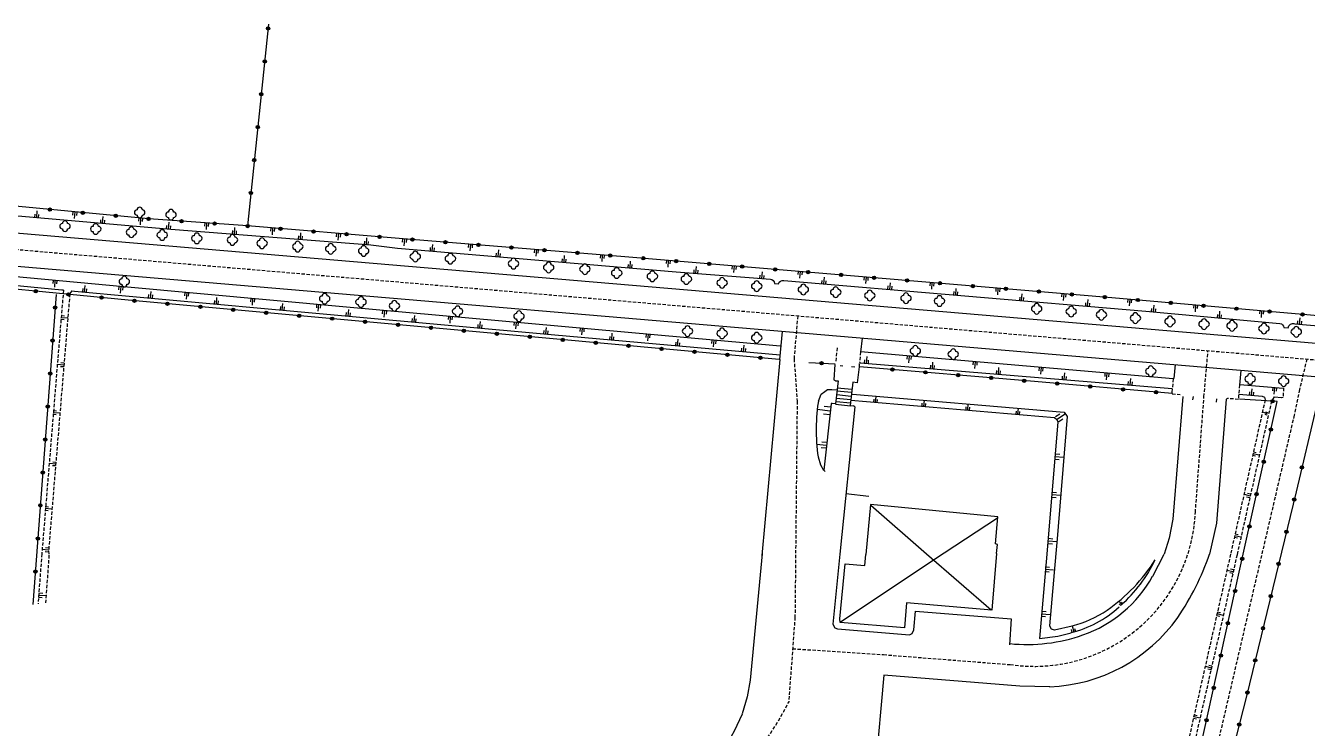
# Model space of a CAD drawing. Header units: millimetres. Extents: x 116000 to 117000, y 128339 to 129000.
# Drawn here: x 116152.8 to 116346.5, y 128643.6 to 128749.8 of the extents above; entities that cross this region are included whole.
import ezdxf

# ---------------------------------------------------------------- set-up
doc = ezdxf.new("R2010")
doc.units = ezdxf.units.MM
doc.linetypes.add('DASHED', pattern=[0.75, 0.5, -0.25])
for name, color, linetype in [('W0001', 6, 'DASHED'), ('W0008', 7, 'CONTINUOUS'), ('W0100', 7, 'CONTINUOUS'), ('W0112', 1, 'DASHED'), ('W0211', 2, 'CONTINUOUS'), ('W0300', 7, 'CONTINUOUS'), ('W0322', 7, 'CONTINUOUS'), ('W0989', 7, 'CONTINUOUS')]:
    doc.layers.add(name, color=color, linetype=linetype)

msp = doc.modelspace()

# ---------------------------------------------------------------- linework, layer by layer
at = {"layer": 'W0001'}
for points in [[(116147.44, 128716.31), (116155.6, 128715.6), (116250.5, 128707.54), (116358.73, 128698.35)], [(116346.41, 128699.4), (116345.31, 128694.8), (116344.5, 128690.92), (116331.09, 128633.36), (116317.88, 128564.81), (116316.04, 128554.77)]]:
    msp.add_lwpolyline(points, dxfattribs=at)
for points in [[(116269.46, 128705.93), (116268.91, 128699.44), (116269.38, 128693.04), (116269.05, 128660.4), (116268.1, 128647.56, -0.145877), (116250.69, 128629.11), (116214.41, 128598.28, 0.195046), (116208.7, 128585.93), (116200.3, 128500)], [(116268.69, 128655.63), (116282.42, 128654.73), (116301.59, 128653.23, 0.444943), (116329.57, 128676.24), (116330.87, 128693.7), (116331.48, 128700.67)]]:
    msp.add_lwpolyline(points, format="xyb", dxfattribs=at)
at = {"layer": 'W0008'}
for points in [[(116050.92, 128731.28), (116059.23, 128729.87), (116112.99, 128722.16), (116129.85, 128720.29), (116464.81, 128691.9), (116478.78, 128690.87), (116488.34, 128690.62), (116496.15, 128690.77), (116500, 128691.05)], [(116043.82, 128727.93), (116054.76, 128725.6), (116070.63, 128723.2), (116105.97, 128718.03), (116116.51, 128716.68), (116123.75, 128715.98), (116126.77, 128715.82), (116147.28, 128713.81), (116474.5, 128685.97)], [(116267.14, 128703.56), (116266.72, 128699.31)], [(116279.19, 128702.55), (116278.97, 128700.45)], [(116266.77, 128699.31), (116264.05, 128669.72)], [(116275.1, 128698.58), (116274.91, 128696.28), (116275.24, 128696.12)], [(116278.76, 128698.23), (116278.47, 128695.82)], [(116326.34, 128696.47), (116326.56, 128698.59)], [(116336.43, 128697.66), (116336.22, 128695.47)], [(116327.66, 128693.76), (116326.18, 128675.18), (116325.6, 128672.32), (116324.84, 128669.92)], [(116334.48, 128693.44), (116334.23, 128693.36), (116332.74, 128674.6), (116331.72, 128669.92)], [(116277.88, 128692.36), (116278.08, 128692.16), (116275.82, 128669.89)], [(116264.07, 128669.98), (116262.3, 128650.87), (116261.85, 128648.37), (116261.09, 128645.78)], [(116323.16, 128666.59), (116324.84, 128669.92)], [(116275.82, 128669.89), (116274.79, 128659.35), (116275.1, 128658.79), (116275.5, 128658.61), (116286.35, 128657.75), (116286.75, 128657.95), (116287.01, 128658.49), (116287.26, 128661.28), (116301.73, 128660.12), (116301.46, 128656.22)], [(116307.55, 128649.89), (116303.04, 128649.96), (116282.49, 128651.64), (116281.22, 128637.65)]]:
    msp.add_lwpolyline(points, dxfattribs=at)
for centre, radius, start, end in [((116293.33, 128683.19), 40.61, 325.784, 340.9288), ((116306.19, 128675.95), 19.33, 289.2571, 331.083), ((116306.58, 128674.78), 24.93, 272.2149, 324.6444), ((116304.12, 128681.82), 25.55, 264.2379, 289.2995), ((116230.42, 128658.56), 33.23, 311.4458, 337.432)]:
    msp.add_arc(centre, radius, start, end, dxfattribs=at)
at = {"layer": 'W0100'}
for points in [[(116275.2, 128696.13), (116275.56, 128696.13), (116275.2, 128692.64)], [(116278.43, 128695.82), (116277.79, 128695.88), (116277.41, 128692.39), (116277.9, 128692.32)], [(116277.5, 128693.25), (116275.28, 128693.46)], [(116275.36, 128694.02), (116277.55, 128693.81)], [(116277.62, 128694.32), (116275.39, 128694.53)], [(116275.45, 128695.03), (116277.67, 128694.83)], [(116275.2, 128692.64), (116274.63, 128692.69)], [(116275.2, 128692.6), (116277.45, 128692.34)], [(116275.26, 128693), (116277.45, 128692.79)], [(116299.52, 128670.03), (116299.64, 128671.38), (116299.36, 128671.47), (116299.73, 128675.55), (116280.49, 128677.43), (116279.74, 128669.88)], [(116280.53, 128677.32), (116288.91, 128669.96)], [(116299.68, 128675.34), (116291.58, 128670.07)], [(116299.53, 128670.03), (116298.79, 128661.44), (116285.93, 128662.56), (116285.6, 128658.76), (116275.86, 128659.61), (116275.85, 128660.12), (116276.63, 128668.45), (116279.63, 128668.19), (116279.74, 128669.88)], [(116291.58, 128670.05), (116275.92, 128659.64)], [(116288.92, 128669.96), (116298.72, 128661.51)]]:
    msp.add_lwpolyline(points, dxfattribs=at)
at = {"layer": 'W0112'}
for points in [[(116158.48, 128709.82), (116155.21, 128669.97)], [(116159.74, 128709.7), (116159.44, 128709.24), (116156.23, 128670.37)], [(116275.41, 128701.09), (116275.22, 128699.09)], [(116278.95, 128700.48), (116278.8, 128698.86)], [(116275.86, 128698.42), (116276.28, 128698.35)], [(116277.59, 128698.26), (116278.21, 128698.2)], [(116278.79, 128698.24), (116278.8, 128698.86)], [(116326.21, 128696.39), (116326.01, 128694.32)], [(116336.23, 128695.5), (116336.06, 128693.34)], [(116325.99, 128694.35), (116326.05, 128694.14), (116327.46, 128694.02)], [(116329.22, 128693.72), (116329.13, 128693.15)], [(116332.76, 128693.4), (116332.68, 128692.77)], [(116336.09, 128693.31), (116334.44, 128693.43)], [(116339.67, 128693.8), (116340.02, 128693.65), (116340.11, 128693.22), (116334.88, 128669.88)], [(116341.49, 128693.68), (116341.08, 128693.05), (116335.87, 128669.82)], [(116342.9, 128695.06), (116342.82, 128693.57), (116342.6, 128693.55)], [(116155.21, 128669.97), (116154.64, 128662.4)], [(116156.24, 128670.42), (116156.3, 128669.77), (116155.78, 128662.46)], [(116335.87, 128669.82), (116327.81, 128634.27), (116320.42, 128629.73)], [(116334.88, 128669.89), (116326.99, 128635), (116320.89, 128631.24)]]:
    msp.add_lwpolyline(points, dxfattribs=at)
at = {"layer": 'W0211'}
for p, q in [((116154.14, 128721.3), (116154.1, 128720.8)), ((116154.47, 128721.78), (116154.39, 128720.78)), ((116154.72, 128721.25), (116154.68, 128720.75)), ((116159.91, 128721.16), (116159.96, 128721.66)), ((116160.15, 128720.64), (116160.25, 128721.63)), ((116160.49, 128721.11), (116160.54, 128721.6)), ((116164.11, 128720.45), (116164.06, 128719.95)), ((116164.44, 128720.92), (116164.35, 128719.92)), ((116164.68, 128720.4), (116164.64, 128719.9)), ((116169.87, 128720.22), (116169.92, 128720.72)), ((116170.11, 128719.7), (116170.2, 128720.69)), ((116170.44, 128720.17), (116170.49, 128720.66)), ((116174.07, 128719.59), (116174.03, 128719.09)), ((116174.4, 128720.06), (116174.32, 128719.07)), ((116174.65, 128719.54), (116174.6, 128719.04)), ((116179.85, 128719.47), (116179.89, 128719.97)), ((116180.1, 128718.95), (116180.18, 128719.95)), ((116180.43, 128719.43), (116180.46, 128719.93)), ((116184.04, 128718.8), (116184, 128718.3)), ((116184.36, 128719.27), (116184.28, 128718.27)), ((116184.61, 128718.75), (116184.57, 128718.25)), ((116189.82, 128718.71), (116189.86, 128719.21)), ((116190.06, 128718.19), (116190.15, 128719.19)), ((116190.39, 128718.66), (116190.44, 128719.16)), ((116194.33, 128718.48), (116194.25, 128717.49)), ((116199.78, 128717.88), (116199.83, 128718.38)), ((116200.03, 128717.36), (116200.11, 128718.36)), ((116194, 128718.01), (116193.97, 128717.51)), ((116194.58, 128717.96), (116194.54, 128717.46)), ((116200.36, 128717.83), (116200.4, 128718.33)), ((116203.97, 128717.22), (116203.93, 128716.72)), ((116204.3, 128717.7), (116204.22, 128716.7)), ((116204.55, 128717.18), (116204.51, 128716.68)), ((116209.75, 128717.05), (116209.79, 128717.55)), ((116210, 128716.53), (116210.08, 128717.53)), ((116210.33, 128717.01), (116210.37, 128717.51)), ((116214.26, 128716.72), (116214.17, 128715.73)), ((116219.72, 128716.25), (116219.76, 128716.75)), ((116219.97, 128715.73), (116220.05, 128716.73)), ((116220.29, 128716.21), (116220.33, 128716.71)), ((116213.93, 128716.25), (116213.89, 128715.75)), ((116214.5, 128716.2), (116214.46, 128715.7)), ((116223.89, 128715.4), (116223.85, 128714.91)), ((116224.22, 128715.88), (116224.14, 128714.88)), ((116224.47, 128715.36), (116224.43, 128714.86)), ((116229.69, 128715.45), (116229.73, 128715.95)), ((116229.93, 128714.93), (116230.01, 128715.93)), ((116230.26, 128715.41), (116230.3, 128715.9)), ((116233.86, 128714.56), (116233.81, 128714.06)), ((116234.19, 128715.03), (116234.1, 128714.04)), ((116234.43, 128714.51), (116234.39, 128714.01)), ((116239.65, 128714.65), (116239.69, 128715.15)), ((116239.9, 128714.13), (116239.98, 128715.13)), ((116240.23, 128714.61), (116240.27, 128715.1)), ((116243.82, 128713.71), (116243.78, 128713.21)), ((116244.15, 128714.19), (116244.07, 128713.19)), ((116244.4, 128713.66), (116244.35, 128713.17)), ((116249.62, 128713.83), (116249.66, 128714.33)), ((116249.86, 128713.3), (116249.95, 128714.3)), ((116250.19, 128713.78), (116250.24, 128714.28)), ((116253.78, 128712.88), (116253.74, 128712.38)), ((116254.11, 128713.36), (116254.03, 128712.36)), ((116254.36, 128712.83), (116254.32, 128712.34)), ((116259.58, 128712.99), (116259.63, 128713.49)), ((116259.83, 128712.47), (116259.91, 128713.46)), ((116260.16, 128712.94), (116260.2, 128713.44)), ((116264.08, 128712.56), (116264, 128711.56)), ((116269.55, 128712.15), (116269.59, 128712.65)), ((116269.79, 128711.63), (116269.88, 128712.62)), ((116270.12, 128712.1), (116270.17, 128712.6)), ((116156.92, 128710.79), (116156.97, 128711.29)), ((116157.16, 128710.27), (116157.25, 128711.26)), ((116157.5, 128710.74), (116157.54, 128711.24)), ((116263.75, 128712.08), (116263.71, 128711.59)), ((116264.33, 128712.04), (116264.29, 128711.54)), ((116273.13, 128711.29), (116273.08, 128710.79)), ((116273.46, 128711.76), (116273.37, 128710.76)), ((116273.7, 128711.24), (116273.66, 128710.74)), ((116279.51, 128711.31), (116279.55, 128711.81)), ((116279.76, 128710.79), (116279.84, 128711.78)), ((116280.09, 128711.26), (116280.13, 128711.76)), ((116283.42, 128710.91), (116283.34, 128709.92)), ((116289.48, 128710.47), (116289.52, 128710.97)), ((116289.72, 128709.95), (116289.81, 128710.95)), ((116290.05, 128710.42), (116290.09, 128710.92)), ((116161.39, 128710.04), (116161.34, 128709.55)), ((116161.72, 128710.52), (116161.63, 128709.52)), ((116161.96, 128709.99), (116161.92, 128709.49)), ((116166.88, 128709.87), (116166.92, 128710.37)), ((116167.12, 128709.34), (116167.21, 128710.34)), ((116167.45, 128709.82), (116167.5, 128710.31)), ((116171.35, 128709.14), (116171.3, 128708.64)), ((116171.68, 128709.61), (116171.59, 128708.62)), ((116171.92, 128709.09), (116171.88, 128708.59)), ((116176.84, 128708.96), (116176.88, 128709.46)), ((116177.08, 128708.44), (116177.17, 128709.43)), ((116177.41, 128708.91), (116177.46, 128709.41)), ((116181.64, 128708.71), (116181.55, 128707.71)), ((116283.09, 128710.44), (116283.05, 128709.94)), ((116283.67, 128710.39), (116283.62, 128709.89)), ((116293.05, 128709.6), (116293.01, 128709.1)), ((116293.38, 128710.07), (116293.3, 128709.07)), ((116293.63, 128709.55), (116293.59, 128709.05)), ((116299.44, 128709.63), (116299.48, 128710.13)), ((116299.69, 128709.11), (116299.77, 128710.11)), ((116300.02, 128709.58), (116300.06, 128710.08)), ((116303.02, 128708.75), (116302.98, 128708.25)), ((116303.35, 128709.23), (116303.26, 128708.23)), ((116303.59, 128708.7), (116303.55, 128708.2)), ((116309.41, 128708.79), (116309.45, 128709.29)), ((116309.65, 128708.27), (116309.74, 128709.27)), ((116309.98, 128708.75), (116310.02, 128709.24)), ((116181.31, 128708.24), (116181.26, 128707.74)), ((116181.88, 128708.18), (116181.84, 128707.69)), ((116186.8, 128708.06), (116186.84, 128708.56)), ((116187.04, 128707.53), (116187.13, 128708.53)), ((116187.37, 128708.01), (116187.42, 128708.5)), ((116191.27, 128707.33), (116191.22, 128706.83)), ((116191.6, 128707.8), (116191.51, 128706.81)), ((116191.84, 128707.28), (116191.8, 128706.78)), ((116196.76, 128707.15), (116196.8, 128707.65)), ((116197, 128706.63), (116197.09, 128707.63)), ((116197.33, 128707.1), (116197.38, 128707.6)), ((116201.56, 128706.9), (116201.47, 128705.9)), ((116206.72, 128706.25), (116206.76, 128706.75)), ((116206.96, 128705.73), (116207.05, 128706.73)), ((116312.98, 128707.91), (116312.94, 128707.41)), ((116313.31, 128708.38), (116313.23, 128707.38)), ((116313.56, 128707.86), (116313.52, 128707.36)), ((116319.37, 128707.95), (116319.41, 128708.45)), ((116319.61, 128707.42), (116319.7, 128708.42)), ((116319.94, 128707.9), (116319.99, 128708.4)), ((116322.95, 128707.06), (116322.9, 128706.56)), ((116323.28, 128707.53), (116323.19, 128706.53)), ((116323.52, 128707), (116323.48, 128706.51)), ((116329.33, 128707.08), (116329.38, 128707.58)), ((116329.58, 128706.55), (116329.66, 128707.55)), ((116329.91, 128707.03), (116329.95, 128707.53)), ((116158.61, 128705.31), (116158.11, 128705.36)), ((116159.14, 128705.56), (116158.13, 128705.65)), ((116158.66, 128705.9), (116158.15, 128705.94)), ((116201.22, 128706.43), (116201.18, 128705.93)), ((116201.8, 128706.37), (116201.75, 128705.88)), ((116207.29, 128706.2), (116207.34, 128706.7)), ((116211.18, 128705.52), (116211.14, 128705.02)), ((116211.52, 128705.99), (116211.43, 128705)), ((116211.76, 128705.47), (116211.71, 128704.97)), ((116216.68, 128705.36), (116216.72, 128705.85)), ((116216.92, 128704.83), (116217.01, 128705.83)), ((116217.25, 128705.3), (116217.3, 128705.8)), ((116221.48, 128705.09), (116221.39, 128704.09)), ((116226.63, 128704.46), (116226.68, 128704.96)), ((116226.88, 128703.94), (116226.97, 128704.93)), ((116227.21, 128704.41), (116227.25, 128704.91)), ((116332.91, 128706.14), (116332.86, 128705.64)), ((116333.24, 128706.61), (116333.15, 128705.62)), ((116333.48, 128706.09), (116333.44, 128705.59)), ((116339.29, 128706.21), (116339.34, 128706.71)), ((116339.54, 128705.68), (116339.62, 128706.68)), ((116339.87, 128706.16), (116339.91, 128706.65)), ((116345.02, 128705.18), (116344.97, 128704.69)), ((116345.36, 128705.65), (116345.26, 128704.66)), ((116345.6, 128705.12), (116345.55, 128704.63)), ((116221.14, 128704.62), (116221.1, 128704.12)), ((116221.72, 128704.56), (116221.67, 128704.07)), ((116231.1, 128703.71), (116231.06, 128703.21)), ((116231.43, 128704.18), (116231.34, 128703.19)), ((116231.68, 128703.66), (116231.63, 128703.16)), ((116236.59, 128703.56), (116236.64, 128704.06)), ((116236.84, 128703.04), (116236.93, 128704.03)), ((116237.17, 128703.51), (116237.21, 128704.01)), ((116241.39, 128703.29), (116241.3, 128702.29)), ((116246.55, 128702.66), (116246.6, 128703.16)), ((116246.8, 128702.14), (116246.89, 128703.14)), ((116247.13, 128702.61), (116247.17, 128703.11)), ((116241.06, 128702.82), (116241.02, 128702.32)), ((116241.64, 128702.77), (116241.59, 128702.27)), ((116251.02, 128701.93), (116250.98, 128701.43)), ((116251.35, 128702.4), (116251.26, 128701.4)), ((116251.6, 128701.87), (116251.55, 128701.38)), ((116256.51, 128701.77), (116256.56, 128702.27)), ((116256.76, 128701.24), (116256.85, 128702.24)), ((116257.09, 128701.72), (116257.13, 128702.21)), ((116260.98, 128701.03), (116260.94, 128700.53)), ((116261.31, 128701.5), (116261.22, 128700.51)), ((116261.56, 128700.98), (116261.51, 128700.48)), ((116279.56, 128699.3), (116279.52, 128698.8)), ((116279.89, 128699.77), (116279.81, 128698.77)), ((116280.13, 128699.25), (116280.09, 128698.75)), ((116286.03, 128699.37), (116286.07, 128699.87)), ((116286.27, 128698.85), (116286.36, 128699.84)), ((116286.61, 128699.32), (116286.65, 128699.82)), ((116295.99, 128698.51), (116296.04, 128699)), ((116296.24, 128697.98), (116296.32, 128698.98)), ((116157.54, 128698.62), (116158.56, 128698.54)), ((116158.03, 128698.29), (116158.53, 128698.25)), ((116158.07, 128698.88), (116158.58, 128698.83)), ((116289.53, 128698.47), (116289.48, 128697.97)), ((116289.85, 128698.95), (116289.77, 128697.95)), ((116290.1, 128698.43), (116290.06, 128697.93)), ((116296.57, 128698.46), (116296.61, 128698.95)), ((116299.49, 128697.65), (116299.45, 128697.15)), ((116299.82, 128698.12), (116299.74, 128697.13)), ((116300.07, 128697.6), (116300.03, 128697.1)), ((116305.96, 128697.64), (116306, 128698.14)), ((116306.2, 128697.12), (116306.29, 128698.11)), ((116306.53, 128697.59), (116306.57, 128698.09)), ((116309.79, 128697.3), (116309.7, 128696.31)), ((116315.92, 128696.78), (116315.96, 128697.28)), ((116316.16, 128696.26), (116316.25, 128697.25)), ((116316.49, 128696.73), (116316.54, 128697.23)), ((116309.46, 128696.83), (116309.42, 128696.33)), ((116310.03, 128696.78), (116309.99, 128696.28)), ((116319.42, 128696), (116319.38, 128695.51)), ((116319.75, 128696.48), (116319.67, 128695.48)), ((116320, 128695.96), (116319.96, 128695.46)), ((116341.26, 128694.62), (116341.31, 128695.12)), ((116280.96, 128693.33), (116280.92, 128692.89)), ((116281.25, 128693.75), (116281.18, 128692.87)), ((116281.47, 128693.29), (116281.43, 128692.85)), ((116288.56, 128693.18), (116288.48, 128692.25)), ((116337.77, 128694.45), (116337.72, 128693.95)), ((116338.1, 128694.92), (116338.01, 128693.92)), ((116338.34, 128694.39), (116338.3, 128693.9)), ((116341.49, 128694.09), (116341.6, 128695.09)), ((116341.83, 128694.56), (116341.89, 128695.06)), ((116157.89, 128691.2), (116156.93, 128691.28)), ((116157.43, 128691.52), (116156.95, 128691.56)), ((116272.41, 128691.8), (116274.39, 128691.59)), ((116273.46, 128692.27), (116274.45, 128692.16)), ((116288.25, 128692.74), (116288.21, 128692.28)), ((116288.79, 128692.7), (116288.75, 128692.23)), ((116294.9, 128692.18), (116294.86, 128691.72)), ((116295.2, 128692.61), (116295.13, 128691.7)), ((116295.43, 128692.13), (116295.39, 128691.67)), ((116302.48, 128691.54), (116302.44, 128691.08)), ((116302.78, 128691.97), (116302.7, 128691.06)), ((116303, 128691.49), (116302.96, 128691.04)), ((116339.8, 128691.35), (116340.43, 128691.15)), ((116340.17, 128691.43), (116340.49, 128691.33)), ((116157.39, 128690.96), (116156.9, 128691)), ((116273.34, 128691.12), (116274.33, 128691.02)), ((116309.07, 128691.05), (116308.44, 128690.65)), ((116309.94, 128691.1), (116308.67, 128690.28)), ((116309.54, 128690.32), (116308.91, 128689.92)), ((116340.06, 128691.07), (116340.37, 128690.97)), ((116272.33, 128686.56), (116273.82, 128686.39)), ((116273.03, 128686.04), (116273.78, 128685.96)), ((116273.12, 128686.91), (116273.87, 128686.83)), ((116156.37, 128683.64), (116157.32, 128683.56)), ((116156.87, 128683.88), (116157.35, 128683.84)), ((116308.99, 128684.19), (116308.31, 128684.24)), ((116309.71, 128684.53), (116308.34, 128684.64)), ((116309.06, 128684.98), (116308.37, 128685.03)), ((116338.67, 128684.74), (116338.24, 128684.84)), ((116339.16, 128684.89), (116338.29, 128685.09)), ((116338.78, 128685.24), (116338.35, 128685.34)), ((116156.82, 128683.33), (116157.3, 128683.29)), ((116308.52, 128678.42), (116307.85, 128678.48)), ((116309.22, 128678.76), (116307.88, 128678.87)), ((116308.58, 128679.2), (116307.91, 128679.25)), ((116336.93, 128678.96), (116337.84, 128678.75)), ((116337.32, 128678.59), (116337.78, 128678.49)), ((116337.44, 128679.12), (116337.9, 128679.02)), ((116156.17, 128676.48), (116155.69, 128676.52)), ((116156.68, 128676.72), (116155.71, 128676.8)), ((116156.22, 128677.04), (116155.74, 128677.08)), ((116308.66, 128671.77), (116307.33, 128671.87)), ((116308.02, 128672.2), (116307.36, 128672.26)), ((116335.92, 128672.34), (116335.47, 128672.44)), ((116336.43, 128672.5), (116335.53, 128672.7)), ((116336.04, 128672.86), (116335.59, 128672.96)), ((116155.2, 128670.67), (116156.25, 128670.59)), ((116155.7, 128670.33), (116156.23, 128670.28)), ((116155.75, 128670.93), (116156.28, 128670.89)), ((116307.96, 128671.44), (116307.3, 128671.49)), ((116307.45, 128667.17), (116306.82, 128667.22)), ((116308.12, 128667.48), (116306.85, 128667.59)), ((116307.51, 128667.9), (116306.88, 128667.95)), ((116334.34, 128667.52), (116335.3, 128667.3)), ((116334.76, 128667.13), (116335.24, 128667.02)), ((116334.88, 128667.68), (116335.36, 128667.58)), ((116155.29, 128663.32), (116154.73, 128663.37)), ((116155.88, 128663.6), (116154.76, 128663.69)), ((116155.35, 128663.97), (116154.78, 128664.02)), ((116317.98, 128662.8), (116318.44, 128662.3)), ((116318.06, 128662.42), (116318.29, 128662.17)), ((116318.35, 128662.68), (116318.58, 128662.43)), ((116306.94, 128660.44), (116306.28, 128660.49)), ((116307.62, 128660.76), (116306.31, 128660.87)), ((116307, 128661.19), (116306.34, 128661.25)), ((116333.26, 128660.5), (116332.78, 128660.61)), ((116333.8, 128660.67), (116332.84, 128660.88)), ((116333.38, 128661.05), (116332.9, 128661.16)), ((116310.79, 128658.55), (116310.91, 128658.09)), ((116310.93, 128659.08), (116311.18, 128658.16)), ((116311.32, 128658.69), (116311.44, 128658.24)), ((116331.04, 128652.98), (116332.01, 128652.76)), ((116331.46, 128652.59), (116331.94, 128652.49)), ((116331.59, 128653.15), (116332.07, 128653.04)), ((116329.74, 128644.96), (116329.27, 128645.07)), ((116330.27, 128645.13), (116329.33, 128645.34)), ((116329.86, 128645.51), (116329.39, 128645.61))]:
    msp.add_line(p, q, dxfattribs=at)
msp.add_lwpolyline([(116111.46, 128724.77), (116111.63, 128724.75), (116127.37, 128723.08), (116142.88, 128721.77), (116174.74, 128719.03), (116204.93, 128716.64), (116208.98, 128716.17), (116251.1, 128712.59), (116265.33, 128711.46, -0.381884), (116265.94, 128710.81), (116266.57, 128710.76, -0.384952), (116267.35, 128711.27), (116322.09, 128706.63), (116342.36, 128704.77, -0.371826), (116342.94, 128704.16), (116343.62, 128704.12, -0.521973), (116344.6, 128704.71), (116394.75, 128700.44)], format="xyb", dxfattribs=at)
for points in [[(116266.81, 128701.34), (116233.75, 128704.32), (116201.26, 128707.25), (116167.63, 128710.3), (116136.63, 128713.18), (116110.26, 128715.69), (116110.13, 128714.65), (116136.85, 128711.92), (116158.22, 128709.87), (116158.48, 128709.84)], [(116159.74, 128709.7), (116160.15, 128709.66), (116168.95, 128708.86), (116201.06, 128705.94), (116232.74, 128703.06), (116266.79, 128700.01)], [(116326.21, 128696.39), (116278.95, 128700.48)], [(116278.88, 128698.87), (116278.88, 128698.85), (116326.07, 128694.95)], [(116336.28, 128695.57), (116342.86, 128695.02)], [(116272.59, 128693.04), (116273.02, 128694.08), (116273.56, 128694.51), (116273.98, 128694.79), (116274.63, 128694.79), (116275.42, 128694.74)], [(116277.49, 128693.18), (116308.3, 128690.59), (116308.64, 128690.26), (116308.76, 128689.91), (116307.12, 128669.91)], [(116277.77, 128694.1), (116277.77, 128694.1), (116277.77, 128694.1), (116277.77, 128694.1), (116277.77, 128694.1), (116309.76, 128691.37), (116310.19, 128690.7), (116308.65, 128671.65)], [(116336.16, 128694.09), (116339.71, 128693.77)], [(116342.63, 128693.53), (116341.49, 128693.62)], [(116274.66, 128692.71), (116274.5, 128692.62), (116273.41, 128682.62), (116273.61, 128682.42)], [(116272.55, 128684.61), (116272.91, 128683.43), (116273.36, 128682.62)], [(116308.47, 128670.03), (116307.52, 128659.06), (116307.77, 128658.62)], [(116308.64, 128671.69), (116308.49, 128670.04)], [(116307.12, 128669.91), (116306.01, 128657.15), (116308.77, 128657.5), (116310.79, 128658.02)], [(116310.96, 128659.01), (116308.26, 128658.42), (116307.8, 128658.59)]]:
    msp.add_lwpolyline(points, dxfattribs=at)
for centre, radius, start, end in [((116301.18, 128688.65), 28.93, 170.6525, 188.0356), ((116301.11, 128683.2), 26.48, 304.8405, 327.7272), ((116303.8, 128678.51), 21.84, 311.7754, 334.3598), ((116306.95, 128673.98), 16.37, 283.4131, 312.6256), ((116306.81, 128675.32), 16.75, 284.2379, 304.2208)]:
    msp.add_arc(centre, radius, start, end, dxfattribs=at)
at = {"layer": 'W0300'}
for centre, start, end in [((116170.01, 128721.94), 0, 180), ((116169.61, 128721.54), 90, 270), ((116170.01, 128721.14), 180, 0), ((116170.41, 128721.54), 270, 90), ((116174.34, 128721.21), 90, 270), ((116174.74, 128721.61), 0, 180), ((116174.74, 128720.81), 180, 0), ((116175.14, 128721.21), 270, 90), ((116158.32, 128719.47), 90, 270), ((116158.72, 128719.87), 0, 180), ((116158.72, 128719.07), 180, 0), ((116159.12, 128719.47), 270, 90), ((116162.97, 128719.05), 90, 270), ((116163.37, 128719.45), 0, 180), ((116163.37, 128718.65), 180, 0), ((116163.77, 128719.05), 270, 90), ((116168.36, 128718.56), 90, 270), ((116168.76, 128718.96), 0, 180), ((116169.16, 128718.56), 270, 90), ((116173.01, 128718.14), 90, 270), ((116173.41, 128718.54), 0, 180), ((116173.81, 128718.14), 270, 90), ((116178.64, 128718.04), 0, 180), ((116168.76, 128718.16), 180, 0), ((116173.41, 128717.74), 180, 0), ((116178.24, 128717.64), 90, 270), ((116178.64, 128717.24), 180, 0), ((116179.04, 128717.64), 270, 90), ((116183.63, 128717.4), 90, 270), ((116184.03, 128717.8), 0, 180), ((116184.03, 128717), 180, 0), ((116184.43, 128717.4), 270, 90), ((116188.11, 128716.89), 90, 270), ((116188.51, 128717.29), 0, 180), ((116188.51, 128716.49), 180, 0), ((116188.91, 128716.89), 270, 90), ((116193.5, 128716.39), 90, 270), ((116193.9, 128716.79), 0, 180), ((116194.3, 128716.39), 270, 90), ((116198.48, 128716.06), 90, 270), ((116198.88, 128716.46), 0, 180), ((116199.28, 128716.06), 270, 90), ((116203.86, 128716.13), 0, 180), ((116193.9, 128715.99), 180, 0), ((116198.88, 128715.66), 180, 0), ((116203.46, 128715.73), 90, 270), ((116203.86, 128715.33), 180, 0), ((116204.26, 128715.73), 270, 90), ((116211.26, 128714.9), 90, 270), ((116211.66, 128715.3), 0, 180), ((116211.66, 128714.5), 180, 0), ((116212.06, 128714.9), 270, 90), ((116216.57, 128714.57), 90, 270), ((116216.97, 128714.97), 0, 180), ((116217.37, 128714.57), 270, 90), ((116226.51, 128714.22), 0, 180), ((116216.97, 128714.17), 180, 0), ((116226.11, 128713.82), 90, 270), ((116226.51, 128713.42), 180, 0), ((116226.91, 128713.82), 270, 90), ((116231.42, 128713.24), 90, 270), ((116231.82, 128713.64), 0, 180), ((116231.82, 128712.84), 180, 0), ((116232.22, 128713.24), 270, 90), ((116236.9, 128712.99), 90, 270), ((116237.3, 128713.39), 0, 180), ((116237.3, 128712.59), 180, 0), ((116237.7, 128712.99), 270, 90), ((116241.71, 128712.4), 90, 270), ((116242.11, 128712.8), 0, 180), ((116242.51, 128712.4), 270, 90), ((116247.5, 128712.3), 0, 180), ((116167.29, 128711.1), 90, 270), ((116167.69, 128711.5), 0, 180), ((116167.69, 128710.7), 180, 0), ((116168.09, 128711.1), 270, 90), ((116242.11, 128712), 180, 0), ((116247.1, 128711.9), 90, 270), ((116247.5, 128711.5), 180, 0), ((116247.9, 128711.9), 270, 90), ((116252.24, 128711.49), 90, 270), ((116252.64, 128711.89), 0, 180), ((116252.64, 128711.09), 180, 0), ((116253.04, 128711.49), 270, 90), ((116257.64, 128710.91), 90, 270), ((116258.04, 128711.31), 0, 180), ((116258.44, 128710.91), 270, 90), ((116262.87, 128710.41), 90, 270), ((116263.27, 128710.81), 0, 180), ((116263.67, 128710.41), 270, 90), ((116270.32, 128710.31), 0, 180), ((116197.57, 128708.52), 90, 270), ((116197.97, 128708.92), 0, 180), ((116198.37, 128708.52), 270, 90), ((116203.45, 128708.42), 0, 180), ((116258.04, 128710.51), 180, 0), ((116263.27, 128710.01), 180, 0), ((116269.92, 128709.91), 90, 270), ((116270.32, 128709.51), 180, 0), ((116270.72, 128709.91), 270, 90), ((116274.81, 128709.5), 90, 270), ((116275.21, 128709.9), 0, 180), ((116275.21, 128709.1), 180, 0), ((116275.61, 128709.5), 270, 90), ((116279.96, 128709), 90, 270), ((116280.36, 128709.4), 0, 180), ((116280.76, 128709), 270, 90), ((116285.43, 128708.59), 90, 270), ((116285.83, 128708.99), 0, 180), ((116286.23, 128708.59), 270, 90), ((116290.89, 128708.57), 0, 180), ((116197.97, 128708.12), 180, 0), ((116203.05, 128708.02), 90, 270), ((116203.45, 128707.62), 180, 0), ((116203.85, 128708.02), 270, 90), ((116208.11, 128707.44), 90, 270), ((116208.51, 128707.84), 0, 180), ((116208.51, 128707.04), 180, 0), ((116208.91, 128707.44), 270, 90), ((116217.65, 128706.61), 90, 270), ((116218.05, 128707.01), 0, 180), ((116218.45, 128706.61), 270, 90), ((116280.36, 128708.6), 180, 0), ((116285.83, 128708.19), 180, 0), ((116290.49, 128708.17), 90, 270), ((116290.89, 128707.77), 180, 0), ((116291.29, 128708.17), 270, 90), ((116305.18, 128707), 90, 270), ((116305.58, 128707.4), 0, 180), ((116305.98, 128707), 270, 90), ((116310.4, 128706.58), 90, 270), ((116310.8, 128706.98), 0, 180), ((116311.2, 128706.58), 270, 90), ((116315.37, 128706.49), 0, 180), ((116218.05, 128706.21), 180, 0), ((116226.94, 128705.86), 90, 270), ((116227.34, 128706.26), 0, 180), ((116227.34, 128705.46), 180, 0), ((116227.74, 128705.86), 270, 90), ((116305.58, 128706.6), 180, 0), ((116310.8, 128706.18), 180, 0), ((116314.97, 128706.09), 90, 270), ((116315.37, 128705.69), 180, 0), ((116315.77, 128706.09), 270, 90), ((116320.11, 128705.59), 90, 270), ((116320.51, 128705.99), 0, 180), ((116320.51, 128705.19), 180, 0), ((116320.91, 128705.59), 270, 90), ((116325.34, 128705.09), 90, 270), ((116325.74, 128705.49), 0, 180), ((116326.14, 128705.09), 270, 90), ((116330.48, 128704.68), 90, 270), ((116330.88, 128705.08), 0, 180), ((116331.28, 128704.68), 270, 90), ((116334.71, 128704.43), 90, 270), ((116335.11, 128704.83), 0, 180), ((116335.51, 128704.43), 270, 90), ((116339.93, 128704.41), 0, 180), ((116252.41, 128703.62), 90, 270), ((116252.81, 128704.02), 0, 180), ((116252.81, 128703.22), 180, 0), ((116253.21, 128703.62), 270, 90), ((116257.64, 128703.28), 90, 270), ((116258.04, 128703.68), 0, 180), ((116258.04, 128702.88), 180, 0), ((116258.44, 128703.28), 270, 90), ((116262.87, 128702.62), 90, 270), ((116263.27, 128703.02), 0, 180), ((116263.67, 128702.62), 270, 90), ((116325.74, 128704.69), 180, 0), ((116330.88, 128704.28), 180, 0), ((116335.11, 128704.03), 180, 0), ((116339.53, 128704.01), 90, 270), ((116339.93, 128703.61), 180, 0), ((116340.33, 128704.01), 270, 90), ((116344.42, 128703.52), 90, 270), ((116344.82, 128703.92), 0, 180), ((116344.82, 128703.12), 180, 0), ((116345.22, 128703.52), 270, 90), ((116263.27, 128702.22), 180, 0), ((116286.84, 128700.63), 90, 270), ((116287.24, 128701.03), 0, 180), ((116287.64, 128700.63), 270, 90), ((116292.97, 128700.53), 0, 180), ((116287.24, 128700.23), 180, 0), ((116292.57, 128700.13), 90, 270), ((116292.97, 128699.73), 180, 0), ((116293.37, 128700.13), 270, 90), ((116322.43, 128697.55), 90, 270), ((116322.83, 128697.95), 0, 180), ((116322.83, 128697.15), 180, 0), ((116323.23, 128697.55), 270, 90), ((116337.85, 128696.79), 0, 180), ((116337.45, 128696.39), 90, 270), ((116337.85, 128695.99), 180, 0), ((116338.25, 128696.39), 270, 90), ((116342.51, 128696.06), 90, 270), ((116342.91, 128696.46), 0, 180), ((116342.91, 128695.66), 180, 0), ((116343.31, 128696.06), 270, 90)]:
    msp.add_arc(centre, 0.4, start, end, dxfattribs=at)
at = {"layer": 'W0322'}
for points in [[(116189.49, 128750), (116186.29, 128719.52)], [(116500, 128695.03), (116491.51, 128694.72), (116481.96, 128694.72), (116470.03, 128695.43), (116452.85, 128696.62), (116441.52, 128697.7), (116411.69, 128700.44), (116392, 128702.11), (116316.96, 128708.66), (116243.34, 128714.86), (116209.22, 128717.6), (116186.31, 128719.51), (116171.4, 128720.58), (116111.77, 128726.21)], [(116266.66, 128699.33), (116232.48, 128702.44), (116201.48, 128705.28), (116168.25, 128708.28), (116137.14, 128711.34), (116114.47, 128713.45), (116109.51, 128714.02)], [(116157.37, 128709.14), (116153.87, 128662.31)], [(116271.16, 128698.86), (116275.11, 128698.66)], [(116326.04, 128694.17), (116305.23, 128695.99), (116278.79, 128698.24)], [(116316.46, 128573.25), (116320.32, 128591.32), (116328.15, 128630.63), (116336.2, 128667.2), (116341.93, 128692.97), (116336.26, 128693.35)], [(116443.7, 128652.55), (116443.04, 128684.38), (116406.43, 128687.47), (116360.01, 128691.32), (116347.88, 128692.31), (116344.8, 128679.32), (116337.3, 128648.48), (116333.33, 128632.95), (116336.2, 128631.08)]]:
    msp.add_lwpolyline(points, dxfattribs=at)
for centre, radius in [((116189.42, 128749.36), 0.25), ((116189.42, 128749.36), 0.15), ((116188.9, 128744.38), 0.25), ((116188.9, 128744.38), 0.15), ((116188.38, 128739.41), 0.25), ((116188.38, 128739.41), 0.15), ((116187.86, 128734.44), 0.25), ((116187.86, 128734.44), 0.15), ((116187.33, 128729.46), 0.25), ((116187.33, 128729.46), 0.15), ((116186.81, 128724.49), 0.25), ((116186.81, 128724.49), 0.15), ((116156.43, 128721.98), 0.25), ((116156.43, 128721.98), 0.15), ((116161.41, 128721.51), 0.25), ((116161.41, 128721.51), 0.15), ((116166.39, 128721.05), 0.25), ((116166.39, 128721.05), 0.15), ((116171.36, 128720.58), 0.25), ((116171.36, 128720.58), 0.15), ((116176.35, 128720.22), 0.25), ((116176.35, 128720.22), 0.15), ((116181.34, 128719.86), 0.25), ((116181.34, 128719.86), 0.15), ((116186.33, 128719.5), 0.25), ((116186.33, 128719.5), 0.15), ((116191.31, 128719.09), 0.25), ((116191.31, 128719.09), 0.15), ((116196.29, 128718.67), 0.25), ((116196.29, 128718.67), 0.15), ((116201.27, 128718.26), 0.25), ((116201.27, 128718.26), 0.15), ((116206.26, 128717.85), 0.25), ((116206.26, 128717.85), 0.15), ((116211.24, 128717.44), 0.25), ((116211.24, 128717.44), 0.15), ((116216.22, 128717.04), 0.25), ((116216.22, 128717.04), 0.15), ((116221.21, 128716.64), 0.25), ((116221.21, 128716.64), 0.15), ((116226.19, 128716.24), 0.25), ((116226.19, 128716.24), 0.15), ((116231.18, 128715.83), 0.25), ((116231.18, 128715.83), 0.15), ((116236.16, 128715.43), 0.25), ((116236.16, 128715.43), 0.15), ((116241.14, 128715.03), 0.25), ((116241.14, 128715.03), 0.15), ((116246.13, 128714.62), 0.25), ((116246.13, 128714.62), 0.15), ((116251.11, 128714.2), 0.25), ((116251.11, 128714.2), 0.15), ((116256.09, 128713.78), 0.25), ((116256.09, 128713.78), 0.15), ((116261.07, 128713.36), 0.25), ((116261.07, 128713.36), 0.15), ((116266.06, 128712.95), 0.25), ((116266.06, 128712.95), 0.15), ((116271.04, 128712.53), 0.25), ((116271.04, 128712.53), 0.15), ((116276.02, 128712.11), 0.25), ((116276.02, 128712.11), 0.15), ((116281, 128711.69), 0.25), ((116281, 128711.69), 0.15), ((116285.99, 128711.27), 0.25), ((116285.99, 128711.27), 0.15), ((116290.97, 128710.85), 0.25), ((116290.97, 128710.85), 0.15), ((116295.95, 128710.43), 0.25), ((116154.29, 128709.65), 0.25), ((116154.29, 128709.65), 0.15), ((116159.27, 128709.17), 0.25), ((116159.27, 128709.17), 0.15), ((116164.25, 128708.68), 0.25), ((116164.25, 128708.68), 0.15), ((116295.95, 128710.43), 0.15), ((116300.93, 128710.01), 0.25), ((116300.93, 128710.01), 0.15), ((116305.92, 128709.59), 0.25), ((116305.92, 128709.59), 0.15), ((116310.9, 128709.17), 0.25), ((116310.9, 128709.17), 0.15), ((116315.88, 128708.75), 0.25), ((116315.88, 128708.75), 0.15), ((116157.23, 128707.18), 0.25), ((116157.23, 128707.18), 0.15), ((116169.22, 128708.2), 0.25), ((116169.22, 128708.2), 0.15), ((116174.2, 128707.75), 0.25), ((116174.2, 128707.75), 0.15), ((116179.18, 128707.3), 0.25), ((116179.18, 128707.3), 0.15), ((116184.16, 128706.85), 0.25), ((116184.16, 128706.85), 0.15), ((116320.86, 128708.32), 0.25), ((116320.86, 128708.32), 0.15), ((116325.84, 128707.88), 0.25), ((116325.84, 128707.88), 0.15), ((116330.82, 128707.45), 0.25), ((116330.82, 128707.45), 0.15), ((116335.8, 128707.01), 0.25), ((116335.8, 128707.01), 0.15), ((116340.79, 128706.58), 0.25), ((116340.79, 128706.58), 0.15), ((116189.14, 128706.4), 0.25), ((116189.14, 128706.4), 0.15), ((116194.12, 128705.95), 0.25), ((116194.12, 128705.95), 0.15), ((116199.1, 128705.5), 0.25), ((116199.1, 128705.5), 0.15), ((116204.08, 128705.04), 0.25), ((116204.08, 128705.04), 0.15), ((116209.06, 128704.58), 0.25), ((116345.77, 128706.14), 0.25), ((116345.77, 128706.14), 0.15), ((116209.06, 128704.58), 0.15), ((116214.04, 128704.13), 0.25), ((116214.04, 128704.13), 0.15), ((116219.02, 128703.67), 0.25), ((116219.02, 128703.67), 0.15), ((116224, 128703.21), 0.25), ((116224, 128703.21), 0.15), ((116228.98, 128702.76), 0.25), ((116228.98, 128702.76), 0.15), ((116156.85, 128702.2), 0.25), ((116156.85, 128702.2), 0.15), ((116233.96, 128702.3), 0.25), ((116233.96, 128702.3), 0.15), ((116238.94, 128701.85), 0.25), ((116238.94, 128701.85), 0.15), ((116243.91, 128701.4), 0.25), ((116243.91, 128701.4), 0.15), ((116248.89, 128700.94), 0.25), ((116248.89, 128700.94), 0.15), ((116253.87, 128700.49), 0.25), ((116253.87, 128700.49), 0.15), ((116258.85, 128700.04), 0.25), ((116258.85, 128700.04), 0.15), ((116263.83, 128699.59), 0.25), ((116263.83, 128699.59), 0.15), ((116273.08, 128698.76), 0.25), ((116156.48, 128697.21), 0.25), ((116156.48, 128697.21), 0.15), ((116273.08, 128698.76), 0.15), ((116283.78, 128697.81), 0.25), ((116283.78, 128697.81), 0.15), ((116288.76, 128697.39), 0.25), ((116288.76, 128697.39), 0.15), ((116293.74, 128696.97), 0.25), ((116293.74, 128696.97), 0.15), ((116298.72, 128696.54), 0.25), ((116298.72, 128696.54), 0.15), ((116303.71, 128696.12), 0.25), ((116303.71, 128696.12), 0.15), ((116308.69, 128695.69), 0.25), ((116308.69, 128695.69), 0.15), ((116313.67, 128695.25), 0.25), ((116313.67, 128695.25), 0.15), ((116318.65, 128694.82), 0.25), ((116318.65, 128694.82), 0.15), ((116323.63, 128694.39), 0.25), ((116323.63, 128694.39), 0.15), ((116341.25, 128693.02), 0.25), ((116341.25, 128693.02), 0.15), ((116156.11, 128692.22), 0.25), ((116156.11, 128692.22), 0.15), ((116155.74, 128687.24), 0.25), ((116155.74, 128687.24), 0.15), ((116340.99, 128688.75), 0.25), ((116340.99, 128688.75), 0.15), ((116339.9, 128683.87), 0.25), ((116339.9, 128683.87), 0.15), ((116155.36, 128682.25), 0.25), ((116155.36, 128682.25), 0.15), ((116345.68, 128683.02), 0.25), ((116345.68, 128683.02), 0.15), ((116338.82, 128678.99), 0.25), ((116338.82, 128678.99), 0.15), ((116344.51, 128678.16), 0.25), ((116344.51, 128678.16), 0.15), ((116154.99, 128677.27), 0.25), ((116154.99, 128677.27), 0.15), ((116337.73, 128674.11), 0.25), ((116337.73, 128674.11), 0.15), ((116154.62, 128672.28), 0.25), ((116154.62, 128672.28), 0.15), ((116343.33, 128673.3), 0.25), ((116343.33, 128673.3), 0.15), ((116336.65, 128669.23), 0.25), ((116336.65, 128669.23), 0.15), ((116342.15, 128668.44), 0.25), ((116342.15, 128668.44), 0.15), ((116154.24, 128667.29), 0.25), ((116154.24, 128667.29), 0.15), ((116335.57, 128664.35), 0.25), ((116335.57, 128664.35), 0.15), ((116340.97, 128663.58), 0.25), ((116340.97, 128663.58), 0.15), ((116334.49, 128659.47), 0.25), ((116334.49, 128659.47), 0.15), ((116339.79, 128658.73), 0.25), ((116339.79, 128658.73), 0.15), ((116333.42, 128654.58), 0.25), ((116333.42, 128654.58), 0.15), ((116338.61, 128653.87), 0.25), ((116338.61, 128653.87), 0.15), ((116332.34, 128649.7), 0.25), ((116332.34, 128649.7), 0.15), ((116337.43, 128649.01), 0.25), ((116337.43, 128649.01), 0.15), ((116331.27, 128644.82), 0.25), ((116331.27, 128644.82), 0.15), ((116336.2, 128644.16), 0.25), ((116336.2, 128644.16), 0.15)]:
    msp.add_circle(centre, radius, dxfattribs=at)
at = {"layer": 'W0989'}
msp.add_lwpolyline([(116276.73, 128679.07), (116280.22, 128678.66)], dxfattribs=at)

doc.saveas('drawing.dxf')
